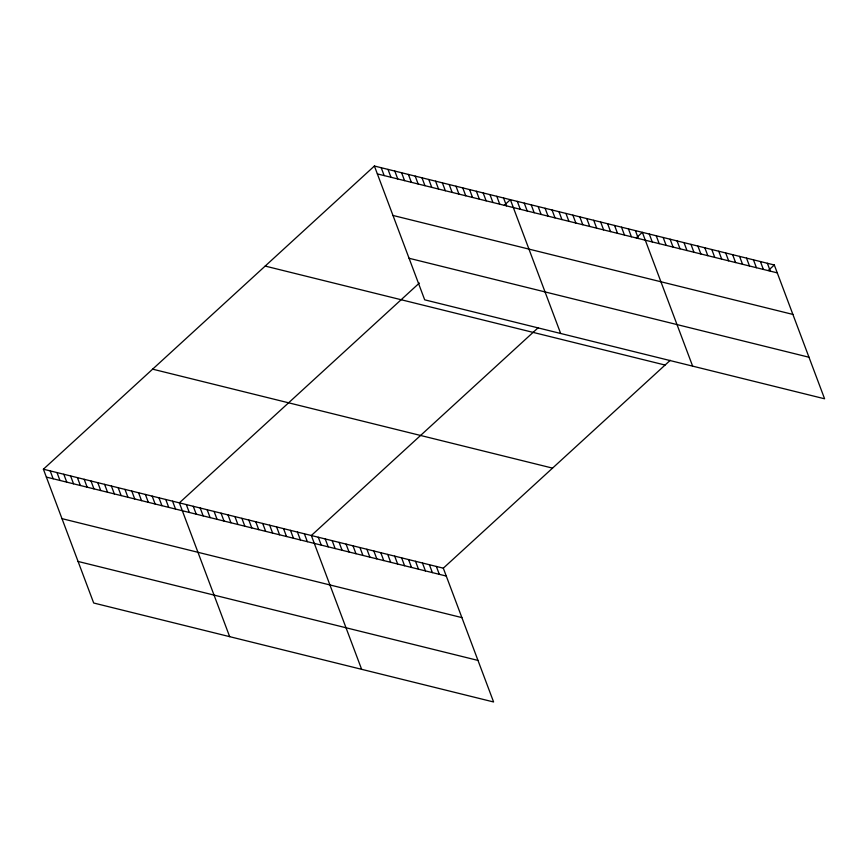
<?xml version="1.0" encoding="UTF-8"?>
<svg xmlns="http://www.w3.org/2000/svg" width="868" height="868" viewBox="0 0 868 868"><rect width="100%" height="100%" fill="white"/><g stroke="black" fill="none" stroke-linecap="round" stroke-linejoin="round"><path stroke-width="1.3" d="M43.4 469.208L443.309 568.171L493.599 701.973L93.69 603.01L43.4 469.208L374.401 166.027L774.31 264.99L824.6 398.792L424.691 299.829L374.401 166.027M419.342 283.055L179.372 502.854L229.662 636.656M504.308 205.239L510.373 199.673L560.663 333.475M538.312 327.616L311.341 535.513L361.63 669.315M636.277 237.897L642.342 232.331L692.631 366.133M443.309 568.171L670.28 360.285M768.245 270.556L774.31 264.99M377.363 173.904L777.272 272.867M392.987 215.459L792.885 314.422M409.078 258.273L808.976 357.236M265.174 266.075L665.072 365.048M152.627 369.16L552.536 468.123M46.362 477.085L446.26 576.048M61.975 518.641L461.884 617.604M78.077 561.455L477.975 660.418M767.366 263.275L770.317 271.152M760.422 261.561L763.373 269.427M753.467 259.836L756.429 267.713M746.523 258.122L749.485 265.999M739.579 256.396L742.541 264.273M732.635 254.682L735.597 262.559M725.691 252.957L728.653 260.834M718.747 251.243L721.699 259.12M711.793 249.528L714.755 257.395M704.849 247.803L707.811 255.68M697.905 246.089L700.867 253.966M690.961 244.364L693.923 252.241M684.017 242.649L686.979 250.526M677.073 240.924L680.024 248.801M670.118 239.21L673.08 247.087M663.174 237.496L666.136 245.362M656.23 235.77L659.192 243.648M649.286 234.056L652.248 241.933M635.398 230.617L638.349 238.494M628.454 228.902L631.405 236.769M621.499 227.177L624.461 235.054M614.555 225.463L617.517 233.329M607.611 223.738L610.573 231.615M600.667 222.024L603.629 229.901M593.723 220.298L596.685 228.175M586.779 218.584L589.73 226.461M579.824 216.87L582.786 224.736M572.88 215.145L575.842 223.022M565.936 213.43L568.898 221.297M558.992 211.705L561.954 219.582M552.048 209.991L555.01 217.868M545.104 208.266L548.055 216.143M538.149 206.551L541.111 214.429M531.205 204.837L534.167 212.703M524.261 203.112L527.223 210.989M517.317 201.398L520.279 209.264M503.57 197.991L506.532 205.868M496.778 196.309L499.729 204.186M489.975 194.627L492.937 202.504M483.183 192.946L486.134 200.823M476.38 191.264L479.342 199.141M469.577 189.582L472.539 197.459M462.785 187.9L465.747 195.777M455.982 186.219L458.944 194.085M449.19 184.537L452.141 192.403M442.387 182.855L445.349 190.721M435.584 181.173L438.546 189.04M428.792 179.481L431.754 187.358M421.989 177.799L424.951 185.676M415.197 176.117L418.159 183.994M408.394 174.435L411.356 182.313M401.602 172.754L404.553 180.631M394.799 171.072L397.761 178.949M387.996 169.39L390.958 177.267M381.204 167.708L384.166 175.586M436.354 566.457L439.316 574.334M429.41 564.742L432.373 572.609M422.466 563.017L425.428 570.894M415.522 561.303L418.484 569.169M408.578 559.578L411.541 567.455M401.634 557.864L404.586 565.741M394.68 556.138L397.642 564.016M387.736 554.424L390.698 562.301M380.792 552.71L383.754 560.576M373.848 550.985L376.81 558.862M366.904 549.27L369.866 557.137M359.96 547.545L362.911 555.422M353.016 545.831L355.967 553.708M346.061 544.106L349.023 551.983M339.117 542.391L342.079 550.269M332.173 540.677L335.135 548.543M325.229 538.952L328.191 546.829M318.285 537.238L321.247 545.104M304.386 533.798L307.348 541.675M297.442 532.073L300.404 539.95M290.498 530.359L293.46 538.236M283.554 528.645L286.516 536.511M276.61 526.919L279.572 534.796M269.666 525.205L272.617 533.082M262.711 523.48L265.673 531.357M255.767 521.766L258.729 529.643M248.823 520.04L251.785 527.918M241.879 518.326L244.841 526.203M234.935 516.612L237.897 524.478M227.991 514.887L230.942 522.764M221.047 513.172L223.998 521.05M214.092 511.447L217.054 519.324M207.148 509.733L210.11 517.61M200.204 508.008L203.166 515.885M193.26 506.294L196.222 514.171M186.316 504.579L189.278 512.446M172.569 501.172L175.531 509.049M165.766 499.491L168.728 507.368M158.974 497.809L161.936 505.686M152.171 496.127L155.133 504.004M145.379 494.445L148.33 502.322M138.576 492.764L141.538 500.641M131.784 491.082L134.735 498.948M124.981 489.4L127.943 497.266M118.178 487.718L121.14 495.585M111.386 486.037L114.348 493.903M104.583 484.344L107.545 492.221M97.791 482.662L100.742 490.539M90.988 480.981L93.95 488.858M84.185 479.299L87.147 487.176M77.393 477.617L80.355 485.494M70.59 475.935L73.552 483.812M63.798 474.254L66.76 482.131M56.995 472.572L59.957 480.449M50.203 470.89L53.154 478.767"/></g></svg>
